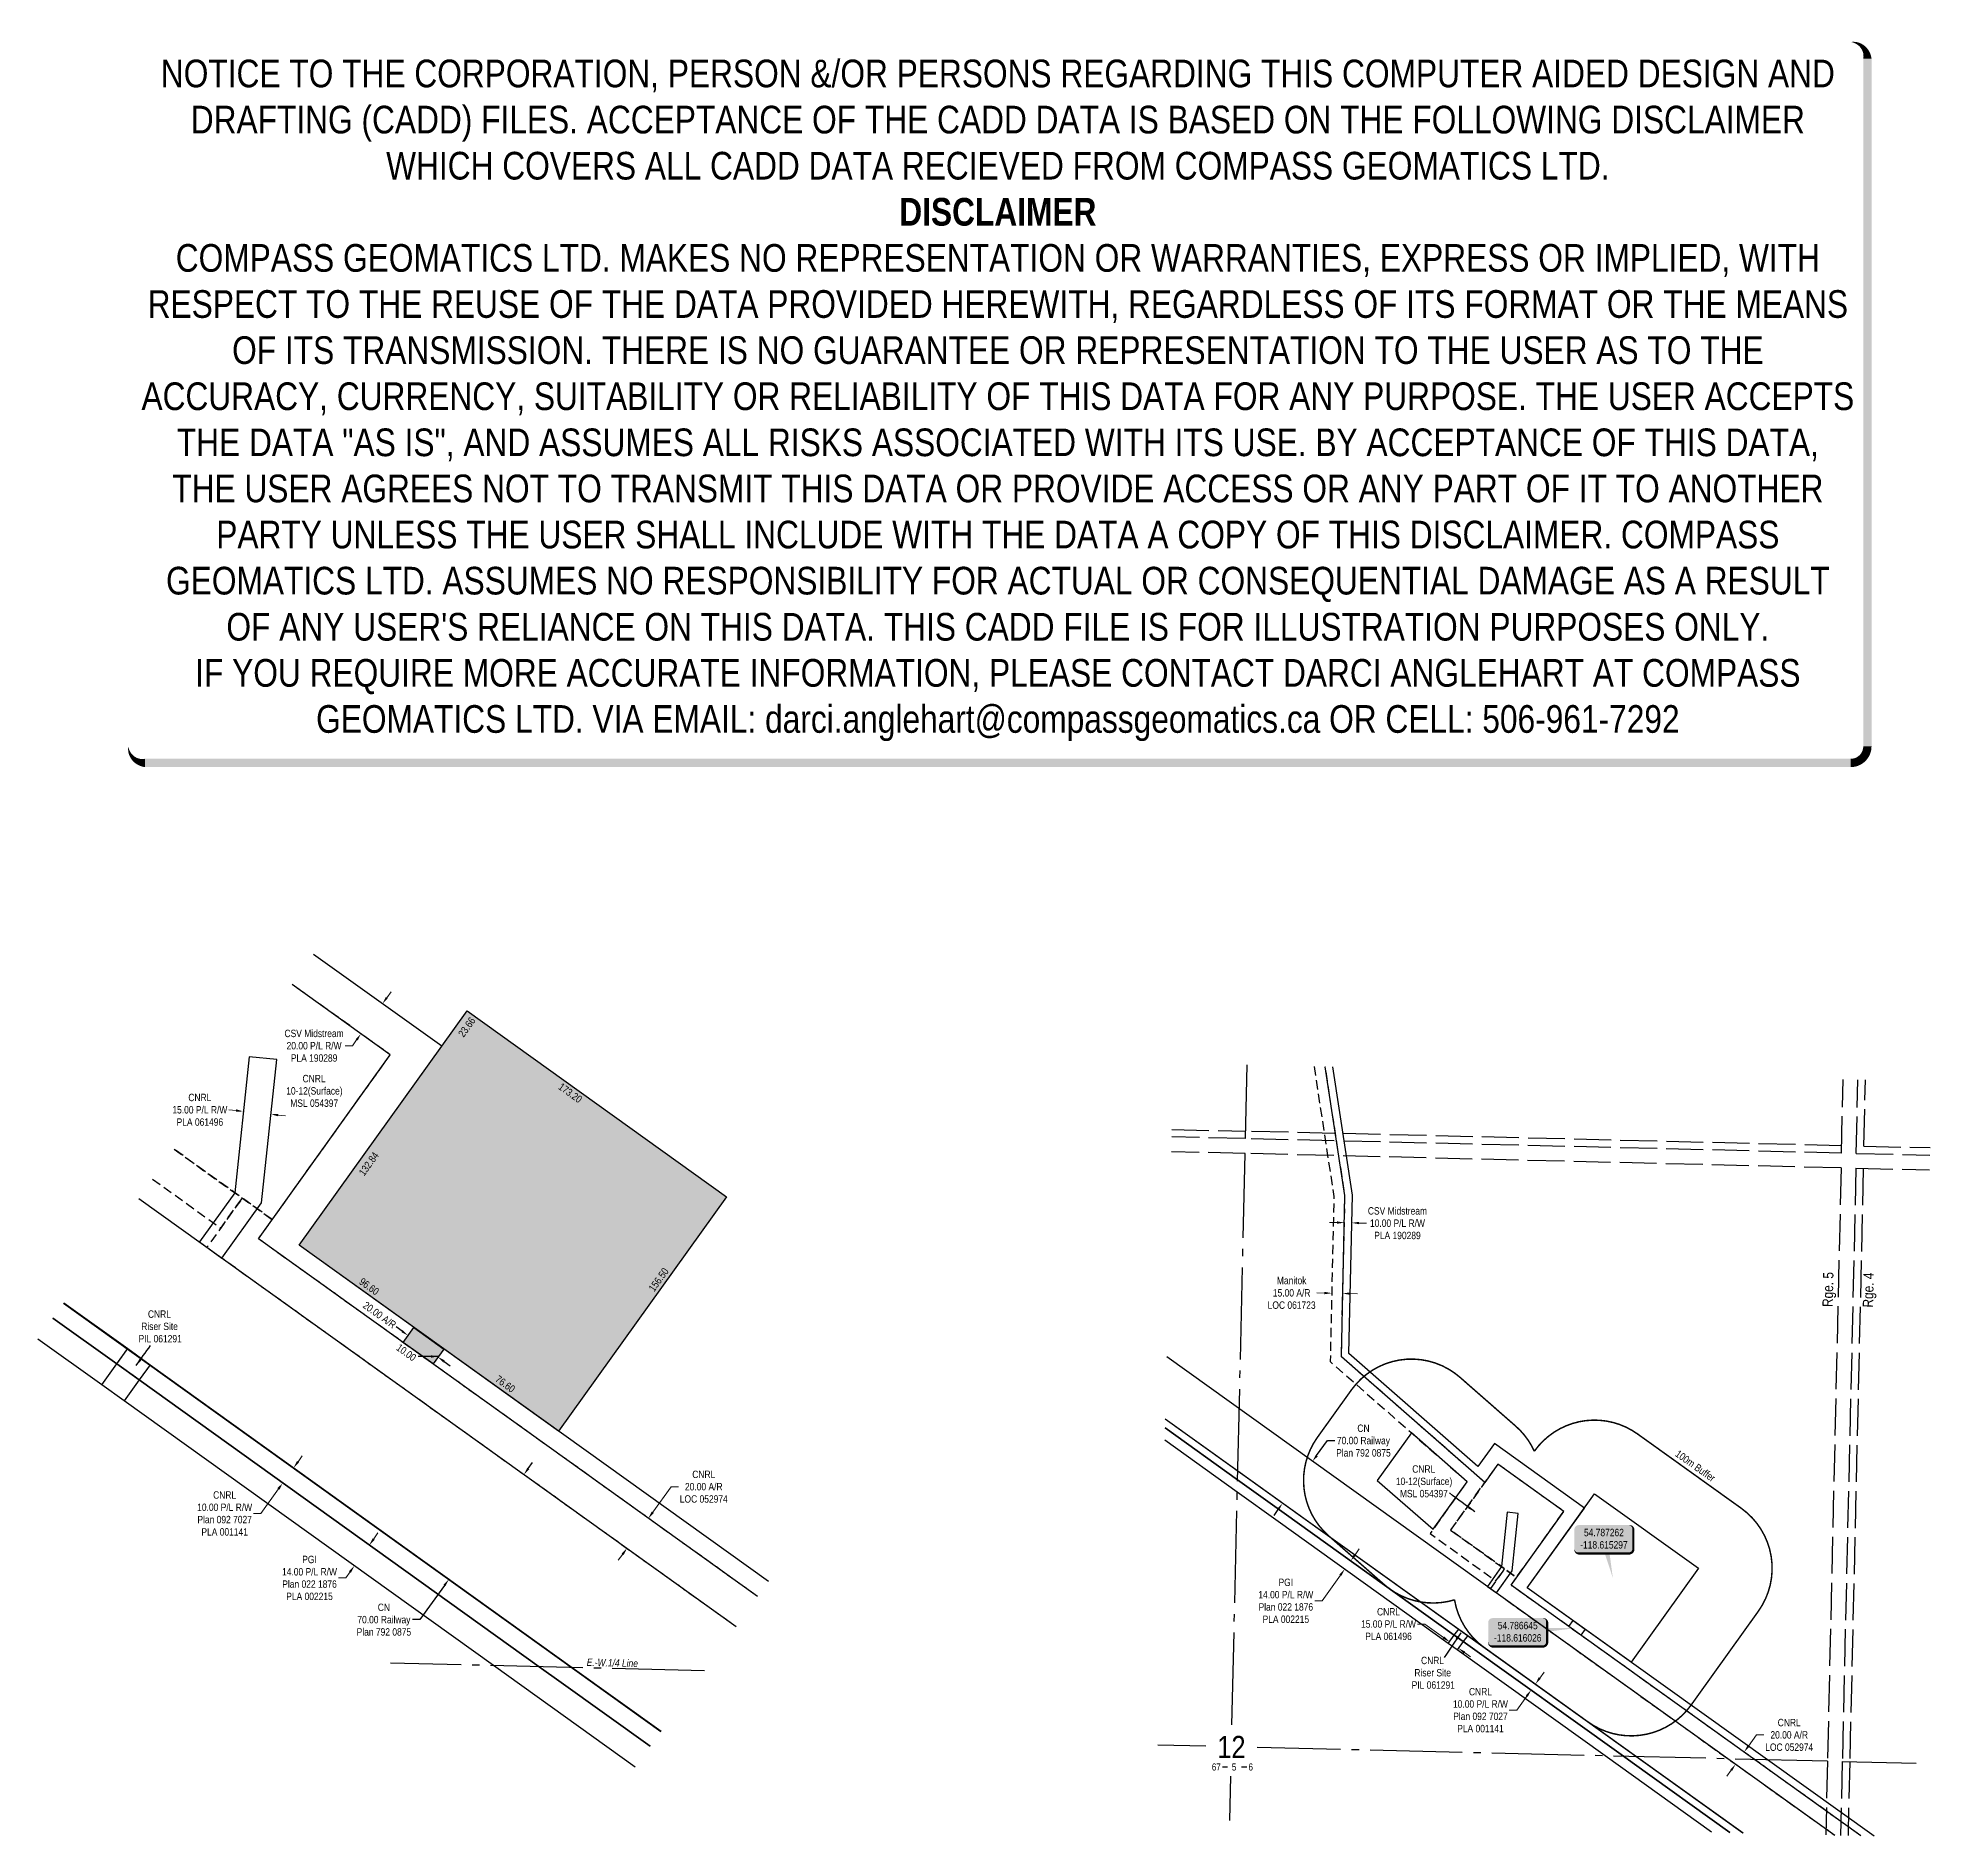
# Model space of a CAD drawing. Extents: x 393996 to 396561, y 6071965 to 6074402.
import ezdxf
from ezdxf.enums import TextEntityAlignment as Align

# ---------------------------------------------------------------- set-up
doc = ezdxf.new("R2010")
doc.units = 0
doc.header["$LTSCALE"] = 5
doc.header["$PDSIZE"] = 0.5
for name, pattern in [('foc-ACCESSROAD', [3.75, 2.5, -1.25]), ('foc-QUARTERLINE', [33, 25, -3, 2, -3]), ('foc-TIELINE', [1.875, 1.25, -0.625]), ('foc-UNSURVEYED', [12.5, 10, -2.5])]:
    doc.linetypes.add(name, pattern=pattern)
doc.layers.get('Defpoints').update_dxf_attribs({"color": 9})
for name, color, linetype in [('10', 1, 'Continuous'), ('9', 3, 'Continuous'), ('C-AR', 13, 'foc-ACCESSROAD'), ('C-RW', 13, 'Continuous'), ('C-WS', 13, 'foc-ACCESSROAD'), ('D-TXT', 6, 'Continuous'), ('DETAIL-T', 7, 'Continuous'), ('F-AR', 190, 'foc-ACCESSROAD'), ('F-RW', 190, 'Continuous'), ('L-BD', 7, 'Continuous'), ('L-QSEC', 8, 'foc-QUARTERLINE'), ('L-TITLEDB', 4, 'Continuous'), ('L-TITLEDB-T', 4, 'Continuous'), ('L-USEC', 7, 'foc-UNSURVEYED'), ('P-BUFFER-YELLOW', 50, 'foc-TIELINE'), ('P-BUFFER-YELLOW-T', 50, 'Continuous'), ('P-PROPOSED', 10, 'Continuous'), ('P-PROPOSED-H', 21, 'Continuous'), ('P-TXT', 4, 'Continuous')]:
    doc.layers.add(name, color=color, linetype=linetype)
for name, color, linetype, lineweight in [('C-AR-T', 13, 'Continuous', 9), ('C-RW-T', 13, 'Continuous', 9), ('C-WS-T', 13, 'Continuous', 9), ('F-AR-T', 190, 'Continuous', 9), ('F-RW-T', 190, 'Continuous', 9)]:
    doc.layers.add(name, color=color, linetype=linetype, lineweight=lineweight)
doc.layers.add('DISCLAIMER', color=7, linetype='Continuous', plot=False)
doc.layers.add('P-TEMP-BLUE-H', color=7, linetype='Continuous', true_color=0x99e6ff)
doc.styles.add('80', font='ARIALN.TTF', dxfattribs={"height": 10})
doc.styles.add('80CG', font='ARIALN.TTF', dxfattribs={"height": 10})
doc.styles.add('80L', font='ARIALN.TTF', dxfattribs={"height": 10})
doc.styles.add('SIMPLEX', font='ARIALN.TTF')
doc.dimstyles.new('Compass 5 000', dxfattribs={"dimscale": 5, "dimtxt": 9, "dimasz": 2, "dimexe": 0.2, "dimexo": 0.0625, "dimgap": 0.5, "dimtad": 0, "dimtih": 1, "dimtoh": 1, "dimzin": 0, "dimdsep": 46, "dimtxsty": '80CG', "dimcen": 0.1, "dimse1": 1, "dimse2": 1, "dimclrd": 256, "dimclrt": 256, "dimaunit": 1, "dimadec": 4, "dimazin": 0, "dimtfac": 0.06, "dimtofl": 0, "dimtmove": 0, "dimatfit": 1, "dimfxl": 0.2, "dimtolj": 1, "dimtzin": 0, "dimlwd": -1, "dimarcsym": 0})

# ---------------------------------------------------------------- blocks, each defined once
blk = doc.blocks.new('*D381')
at = {"layer": 'Defpoints', "color": 0, "transparency": 16777216}
for p in [(395767.1, 6072326.8), (395867.2, 6072272.2), (395859.1, 6072260.8)]:
    blk.add_point(p, dxfattribs=at)
at = {"layer": 'F-RW-T', "color": 255, "transparency": 16777216}
for p, q in [((395781.1, 6072346.3), (395786.9, 6072354.4)), ((395761.2, 6072318.7), (395736.4, 6072284)), ((395736.4, 6072284), (395726.4, 6072284))]:
    blk.add_line(p, q, dxfattribs=at)
for points in [[(395779.7, 6072347.3), (395782.4, 6072345.3), (395775.2, 6072338.2)], [(395759.9, 6072319.6), (395762.6, 6072317.7), (395767.1, 6072326.8)]]:
    blk.add_solid(points, dxfattribs=at)
at = {"layer": 'F-RW-T', "color": 255, "transparency": 16777216, "insert": (395687.3, 6072284), "char_height": 10, "attachment_point": 5, "style": '80CG'}
blk.add_mtext('\\A1;PGI\\P14.00 P/L R/W\\PPlan 022 1876\\PPLA 002215', dxfattribs=at)
blk = doc.blocks.new('*D382')
at = {"layer": 'C-RW-T', "color": 255, "transparency": 16777216}
for p, q in [((396031.4, 6072179.3), (396037.2, 6072187.5)), ((396000.2, 6072135.8), (395990.2, 6072135.8)), ((396013.8, 6072154.8), (396000.2, 6072135.8))]:
    blk.add_line(p, q, dxfattribs=at)
for points in [[(396012.5, 6072155.8), (396015.2, 6072153.9), (396019.7, 6072163)], [(396030, 6072180.3), (396032.8, 6072178.4), (396025.6, 6072171.2)]]:
    blk.add_solid(points, dxfattribs=at)
at = {"layer": 'Defpoints', "color": 0, "transparency": 16777216}
for p in [(395973.7, 6072195.9), (395979.6, 6072204.1), (396019.7, 6072163)]:
    blk.add_point(p, dxfattribs=at)
at = {"layer": 'C-RW-T', "color": 255, "transparency": 16777216, "insert": (395951.1, 6072135.8), "char_height": 10, "attachment_point": 5, "style": '80CG'}
blk.add_mtext('\\A1;CNRL\\P10.00 P/L R/W\\PPlan 092 7027\\PPLA 001141', dxfattribs=at)
blk = doc.blocks.new('*D383')
at = {"layer": 'C-RW-T', "color": 255, "transparency": 16777216}
for p, q in [((395875.6, 6072252.5), (395865.6, 6072252.5)), ((395901, 6072234.3), (395875.6, 6072252.5)), ((395929.5, 6072213.9), (395937.6, 6072208.1))]:
    blk.add_line(p, q, dxfattribs=at)
for points in [[(395902, 6072235.6), (395900, 6072232.9), (395909.1, 6072228.5)], [(395930.4, 6072215.2), (395928.5, 6072212.5), (395921.3, 6072219.7)]]:
    blk.add_solid(points, dxfattribs=at)
at = {"layer": 'Defpoints', "color": 0, "transparency": 16777216}
for p in [(395909.1, 6072228.5), (395911.4, 6072231.5), (395923.6, 6072222.8)]:
    blk.add_point(p, dxfattribs=at)
at = {"layer": 'C-RW-T', "color": 255, "transparency": 16777216, "insert": (395826.5, 6072252.5), "char_height": 10, "attachment_point": 5, "style": '80CG'}
blk.add_mtext('\\A1;CNRL\\P15.00 P/L R/W\\PPLA 061496', dxfattribs=at)
blk = doc.blocks.new('*D385')
at = {"layer": 'Defpoints', "color": 0, "transparency": 16777216}
for p in [(395714.9, 6072478.7), (395723.3, 6072472.7), (395674.1, 6072421.9)]:
    blk.add_point(p, dxfattribs=at)
at = {"layer": 'L-TITLEDB-T', "color": 255, "transparency": 16777216}
for p, q in [((395729.1, 6072480.8), (395743.7, 6072501.2)), ((395743.7, 6072501.2), (395753.7, 6072501.2)), ((395676.7, 6072407.7), (395670.9, 6072399.6))]:
    blk.add_line(p, q, dxfattribs=at)
for points in [[(395727.8, 6072481.8), (395730.5, 6072479.9), (395723.3, 6072472.7)], [(395675.3, 6072408.7), (395678, 6072406.7), (395682.5, 6072415.8)]]:
    blk.add_solid(points, dxfattribs=at)
at = {"layer": 'L-TITLEDB-T', "color": 255, "transparency": 16777216, "insert": (395792.5, 6072501.2), "char_height": 10, "attachment_point": 5, "style": '80CG'}
blk.add_mtext('\\A1;CN\\P70.00 Railway\\PPlan 792 0875', dxfattribs=at)
blk = doc.blocks.new('*D386')
at = {"layer": 'Defpoints', "color": 0, "transparency": 16777216}
for p in [(395766.2, 6072779.7), (395776.3, 6072779.5), (395776.6, 6072796.3)]:
    blk.add_point(p, dxfattribs=at)
at = {"layer": 'F-RW-T', "color": 255, "transparency": 16777216}
for p, q in [((395756.6, 6072796.7), (395746.6, 6072796.9)), ((395786.6, 6072796.1), (395796.6, 6072795.8))]:
    blk.add_line(p, q, dxfattribs=at)
for points in [[(395756.7, 6072798.4), (395756.6, 6072795.1), (395766.6, 6072796.5)], [(395786.7, 6072797.7), (395786.6, 6072794.4), (395776.6, 6072796.3)]]:
    blk.add_solid(points, dxfattribs=at)
at = {"layer": 'F-RW-T', "color": 255, "transparency": 16777216, "insert": (395838.6, 6072795.8), "char_height": 10, "attachment_point": 5, "style": '80CG'}
blk.add_mtext('\\A1;CSV Midstream\\P10.00 P/L R/W\\PPLA 190289', dxfattribs=at)
blk = doc.blocks.new('*D387')
at = {"layer": 'Defpoints', "color": 0, "transparency": 16777216}
for p in [(395749.5, 6072701), (395749.6, 6072702.5), (395764.5, 6072702.1)]:
    blk.add_point(p, dxfattribs=at)
at = {"layer": 'F-AR-T', "color": 255, "transparency": 16777216}
for p, q in [((395739.5, 6072701.2), (395729.5, 6072701.4)), ((395774.5, 6072700.4), (395784.5, 6072700.2))]:
    blk.add_line(p, q, dxfattribs=at)
for points in [[(395739.6, 6072702.8), (395739.5, 6072699.5), (395749.5, 6072701)], [(395774.5, 6072702.1), (395774.5, 6072698.7), (395764.5, 6072700.6)]]:
    blk.add_solid(points, dxfattribs=at)
at = {"layer": 'F-AR-T', "color": 255, "transparency": 16777216, "insert": (395695.2, 6072701.4), "char_height": 10, "attachment_point": 5, "style": '80CG'}
blk.add_mtext('\\A1;Manitok\\P15.00 A/R\\PLOC 061723', dxfattribs=at)
blk = doc.blocks.new('*D392')
at = {"layer": 'C-AR-T', "color": 255, "transparency": 16777216}
for p, q in [((396314.2, 6072087.1), (396325.2, 6072102.3)), ((396325.2, 6072102.3), (396335.2, 6072102.3)), ((396290.9, 6072054.6), (396285.1, 6072046.4))]:
    blk.add_line(p, q, dxfattribs=at)
for points in [[(396312.9, 6072088), (396315.6, 6072086.1), (396308.4, 6072078.9)], [(396289.6, 6072055.5), (396292.3, 6072053.6), (396296.8, 6072062.7)]]:
    blk.add_solid(points, dxfattribs=at)
at = {"layer": 'Defpoints', "color": 0, "transparency": 16777216}
for p in [(396280.7, 6072098.8), (396269.1, 6072082.5), (396308.4, 6072078.9)]:
    blk.add_point(p, dxfattribs=at)
at = {"layer": 'C-AR-T', "color": 255, "transparency": 16777216, "insert": (396369.5, 6072102.3), "char_height": 10, "attachment_point": 5, "style": '80CG'}
blk.add_mtext('\\A1;CNRL\\P20.00 A/R\\PLOC 052974', dxfattribs=at)
blk = doc.blocks.new('*U497')
h = blk.add_hatch(color=254)
edge = h.paths.add_edge_path()
edge.add_line((-34, -20), (34, -20))
edge.add_arc((34, -14), 6, 270, 360)
edge.add_line((40, -14), (40, 12.5))
edge.add_arc((34, 12.5), 6, 0, 90)
edge.add_line((34, 18.5), (-34, 18.5))
edge.add_arc((-34, 12.5), 6, 90, 180)
edge.add_line((-40, 12.5), (-40, -14))
edge.add_arc((-34, -14), 6, 180, 270)
at = {"color": 1, "flags": 128}
blk.add_lwpolyline([(-34, -20, 3, 3, 0), (34, -20, 3, 3, 0.414214), (40, -14, 3, 3, 0), (40, 12.5, 3, 0, 0.414214), (34, 18.5, 0, 0, 0), (-34, 18.5, 0, 0, 0.414214), (-40, 12.5, 0, 0, 0), (-40, -14, 0, 3, 0.414214)], format="xyseb", close=True, dxfattribs=at)
at = {"color": 254, "flags": 128}
blk.add_lwpolyline([(12.2, -53.2, 0, 10, 0), (0, 0, 5, 5, 0)], format="xyseb", dxfattribs=at)
at = {"color": 1, "style": '80'}
blk.add_attdef('ENTER_TEXT_001', (-36, -5), '', height=10, dxfattribs=at)
blk = doc.blocks.new('*U498')
h = blk.add_hatch(color=254)
edge = h.paths.add_edge_path()
edge.add_line((-34, -20), (34, -20))
edge.add_arc((34, -14), 6, 270, 360)
edge.add_line((40, -14), (40, 12.5))
edge.add_arc((34, 12.5), 6, 0, 90)
edge.add_line((34, 18.5), (-34, 18.5))
edge.add_arc((-34, 12.5), 6, 90, 180)
edge.add_line((-40, 12.5), (-40, -14))
edge.add_arc((-34, -14), 6, 180, 270)
at = {"color": 1, "flags": 128}
blk.add_lwpolyline([(-34, -20, 3, 3, 0), (34, -20, 3, 3, 0.414214), (40, -14, 3, 3, 0), (40, 12.5, 3, 0, 0.414214), (34, 18.5, 0, 0, 0), (-34, 18.5, 0, 0, 0.414214), (-40, 12.5, 0, 0, 0), (-40, -14, 0, 3, 0.414214)], format="xyseb", close=True, dxfattribs=at)
at = {"color": 254, "flags": 128}
blk.add_lwpolyline([(80.5, 5.2, 0, 10, 0), (0, 0, 5, 5, 0)], format="xyseb", dxfattribs=at)
at = {"color": 1, "style": '80'}
blk.add_attdef('ENTER_TEXT_001', (-36, -5), '', height=10, dxfattribs=at)
blk = doc.blocks.new('*D525')
at = {"layer": 'C-RW-T', "transparency": 16777216}
for p, q in [((394348.6, 6072472.6), (394354.4, 6072480.7)), ((394322.2, 6072435.8), (394298.3, 6072402.4)), ((394298.3, 6072402.4), (394288.3, 6072402.4))]:
    blk.add_line(p, q, dxfattribs=at)
for points in [[(394347.2, 6072473.6), (394349.9, 6072471.6), (394342.8, 6072464.5)], [(394320.8, 6072436.7), (394323.5, 6072434.8), (394328, 6072443.9)]]:
    blk.add_solid(points, dxfattribs=at)
at = {"layer": 'Defpoints', "color": 0, "transparency": 16777216}
for p in [(394262.9, 6072521.8), (394248.1, 6072501.2), (394328, 6072443.9)]:
    blk.add_point(p, dxfattribs=at)
at = {"layer": 'C-RW-T', "transparency": 16777216, "insert": (394249.2, 6072402.4), "char_height": 10, "attachment_point": 5, "style": '80CG'}
blk.add_mtext('\\A1;CNRL\\P10.00 P/L R/W\\PPlan 092 7027\\PPLA 001141', dxfattribs=at)
blk = doc.blocks.new('*D526')
at = {"layer": 'C-RW-T', "transparency": 16777216}
for p, q in [((394264.7, 6072948.4), (394254.7, 6072949.5)), ((394321.8, 6072942.4), (394331.8, 6072941.3))]:
    blk.add_line(p, q, dxfattribs=at)
for points in [[(394264.8, 6072950.1), (394264.5, 6072946.8), (394274.6, 6072947.4)], [(394322, 6072944), (394321.6, 6072940.7), (394311.9, 6072943.4)]]:
    blk.add_solid(points, dxfattribs=at)
at = {"layer": 'Defpoints', "color": 0, "transparency": 16777216}
for p in [(394274.6, 6072947.4), (394274.7, 6072947.7), (394311.9, 6072943.7)]:
    blk.add_point(p, dxfattribs=at)
at = {"layer": 'C-RW-T', "transparency": 16777216, "insert": (394215.6, 6072949.5), "char_height": 10, "attachment_point": 5, "style": '80CG', "bg_fill": 3, "box_fill_scale": 1.1, "bg_fill_color": 256, "bg_fill_true_color": 13158600, "bg_fill_transparency": 0}
blk.add_mtext('\\A1;CNRL\\P15.00 P/L R/W\\PPLA 061496', dxfattribs=at)
blk = doc.blocks.new('*D527')
at = {"layer": 'Defpoints', "color": 0, "transparency": 16777216}
for p in [(394368.6, 6072414.8), (394348.2, 6072386.3), (394424.9, 6072331.3)]:
    blk.add_point(p, dxfattribs=at)
at = {"layer": 'F-RW-T', "transparency": 16777216}
for p, q in [((394451.2, 6072367.9), (394457, 6072376)), ((394413.3, 6072315), (394403.3, 6072315)), ((394419.1, 6072323.2), (394413.3, 6072315))]:
    blk.add_line(p, q, dxfattribs=at)
for points in [[(394449.8, 6072368.9), (394452.5, 6072366.9), (394445.4, 6072359.8)], [(394417.8, 6072324.1), (394420.5, 6072322.2), (394424.9, 6072331.3)]]:
    blk.add_solid(points, dxfattribs=at)
at = {"layer": 'F-RW-T', "transparency": 16777216, "insert": (394364.2, 6072315), "char_height": 10, "attachment_point": 5, "style": '80CG'}
blk.add_mtext('\\A1;PGI\\P14.00 P/L R/W\\PPlan 022 1876\\PPLA 002215', dxfattribs=at)
blk = doc.blocks.new('*D528')
at = {"layer": 'Defpoints', "color": 0, "transparency": 16777216}
for p in [(394458.5, 6073096.5), (394429.4, 6073055.8), (394434, 6073052.6)]:
    blk.add_point(p, dxfattribs=at)
at = {"layer": 'F-RW-T', "transparency": 16777216}
for p, q in [((394468.9, 6073101.3), (394474.7, 6073109.5)), ((394422.3, 6073036.3), (394412.3, 6073036.3)), ((394428.1, 6073044.5), (394422.3, 6073036.3))]:
    blk.add_line(p, q, dxfattribs=at)
for points in [[(394467.5, 6073102.3), (394470.3, 6073100.4), (394463.1, 6073093.2)], [(394426.8, 6073045.4), (394429.5, 6073043.5), (394434, 6073052.6)]]:
    blk.add_solid(points, dxfattribs=at)
at = {"layer": 'F-RW-T', "transparency": 16777216, "insert": (394370.4, 6073036.3), "char_height": 10, "attachment_point": 5, "style": '80CG'}
blk.add_mtext('\\A1;CSV Midstream\\P20.00 P/L R/W\\PPLA 190289', dxfattribs=at)
blk = doc.blocks.new('*D529')
at = {"layer": 'Defpoints', "color": 0, "transparency": 16777216}
for p in [(394654.9, 6072455.3), (394731.8, 6072400.1), (394630, 6072258)]:
    blk.add_point(p, dxfattribs=at)
at = {"layer": 'L-TITLEDB-T', "transparency": 16777216}
for p, q in [((394660.7, 6072463.4), (394666.5, 6072471.5)), ((394547.2, 6072305), (394513.8, 6072258.5)), ((394513.8, 6072258.5), (394503.8, 6072258.5))]:
    blk.add_line(p, q, dxfattribs=at)
for points in [[(394659.4, 6072464.4), (394662.1, 6072462.4), (394654.9, 6072455.3)], [(394545.8, 6072306), (394548.5, 6072304), (394553, 6072313.1)]]:
    blk.add_solid(points, dxfattribs=at)
at = {"layer": 'L-TITLEDB-T', "transparency": 16777216, "insert": (394465, 6072258.5), "char_height": 10, "attachment_point": 5, "style": '80CG'}
blk.add_mtext('\\A1;CN\\P70.00 Railway\\PPlan 792 0875', dxfattribs=at)
blk = doc.blocks.new('*D530')
at = {"layer": 'Defpoints', "color": 0, "transparency": 16777216}
for p in [(394498, 6072643.7), (394538.4, 6072614.4), (394538.6, 6072614.6)]:
    blk.add_point(p, dxfattribs=at)
at = {"layer": 'P-TXT', "transparency": 16777216}
for p, q in [((394489.7, 6072649.4), (394481.6, 6072655.2)), ((394546.5, 6072608.6), (394554.7, 6072602.7))]:
    blk.add_line(p, q, dxfattribs=at)
for points in [[(394490.7, 6072650.7), (394488.8, 6072648), (394497.9, 6072643.6)], [(394547.5, 6072609.9), (394545.6, 6072607.2), (394538.4, 6072614.4)]]:
    blk.add_solid(points, dxfattribs=at)
at = {"layer": 'P-TXT', "transparency": 16777216, "insert": (394459.1, 6072671.4), "char_height": 10, "attachment_point": 5, "rotation": 324.3029, "style": '80CG', "bg_fill": 3, "box_fill_scale": 1.1, "bg_fill_color": 256, "bg_fill_true_color": 13158600, "bg_fill_transparency": 0}
blk.add_mtext('\\A1;20.00 A/R', dxfattribs=at)
blk = doc.blocks.new('*D524')
at = {"layer": 'C-AR-T', "transparency": 16777216}
for p, q in [((394829.3, 6072404), (394854.2, 6072438.7)), ((394854.2, 6072438.7), (394864.2, 6072438.7)), ((394788.6, 6072347.2), (394782.7, 6072339))]:
    blk.add_line(p, q, dxfattribs=at)
for points in [[(394828, 6072405), (394830.7, 6072403.1), (394823.5, 6072395.9)], [(394787.2, 6072348.1), (394789.9, 6072346.2), (394794.4, 6072355.3)]]:
    blk.add_solid(points, dxfattribs=at)
at = {"layer": 'Defpoints', "color": 0, "transparency": 16777216}
for p in [(394823.5, 6072395.9), (395015.3, 6072258.4), (394986.2, 6072217.8)]:
    blk.add_point(p, dxfattribs=at)
at = {"layer": 'C-AR-T', "transparency": 16777216, "insert": (394898.5, 6072438.7), "char_height": 10, "attachment_point": 5, "style": '80CG', "bg_fill": 3, "box_fill_scale": 1.1, "bg_fill_color": 256, "bg_fill_true_color": 13158600, "bg_fill_transparency": 0}
blk.add_mtext('\\A1;CNRL\\P20.00 A/R\\PLOC 052974', dxfattribs=at)
blk = doc.blocks.new('Disclaimer_Legal')
at = {"layer": 'DISCLAIMER', "color": 254, "flags": 128}
blk.add_lwpolyline([(-3612.9, -1104.6, 37.5, 37.5, 0), (4096.1, -1104.6, 37.5, 37.5, 0.414214), (4171.1, -1029.6, 37.5, 37.5, 0), (4171.1, 2078.7, 37.5, 0, 0.414214), (4096.1, 2153.7, 0, 0, 0), (-3612.9, 2153.7, 0, 0, 0.414214), (-3687.9, 2078.7, 0, 0, 0), (-3687.9, -1029.6, 0, 37.5, 0.414214)], format="xyseb", close=True, dxfattribs=at)
at = {"layer": 'DISCLAIMER', "color": 254, "insert": (241.6, 533.9), "char_height": 125, "width": 7717.568, "attachment_point": 5, "style": '80'}
blk.add_mtext('NOTICE TO THE CORPORATION, PERSON &/OR PERSONS REGARDING THIS COMPUTER AIDED DESIGN AND DRAFTING (CADD) FILES. ACCEPTANCE OF THE CADD DATA IS BASED ON THE FOLLOWING DISCLAIMER WHICH COVERS ALL CADD DATA RECIEVED FROM COMPASS GEOMATICS LTD.\\P{\\fArial Narrow|b1|i0|c0|p34;DISCLAIMER}\\PCOMPASS GEOMATICS LTD. MAKES NO REPRESENTATION OR WARRANTIES, EXPRESS OR IMPLIED, WITH RESPECT TO THE REUSE OF THE DATA PROVIDED HEREWITH, REGARDLESS OF ITS FORMAT OR THE MEANS OF ITS TRANSMISSION. THERE IS NO GUARANTEE OR REPRESENTATION TO THE USER AS TO THE ACCURACY, CURRENCY, SUITABILITY OR RELIABILITY OF THIS DATA FOR ANY PURPOSE. THE USER ACCEPTS THE DATA "AS IS", AND ASSUMES ALL RISKS ASSOCIATED WITH ITS USE. BY ACCEPTANCE OF THIS DATA, THE USER AGREES NOT TO TRANSMIT THIS DATA OR PROVIDE ACCESS OR ANY PART OF IT TO ANOTHER PARTY UNLESS THE USER SHALL INCLUDE WITH THE DATA A COPY OF THIS DISCLAIMER. COMPASS GEOMATICS LTD. ASSUMES NO RESPONSIBILITY FOR ACTUAL OR CONSEQUENTIAL DAMAGE AS A RESULT OF ANY USER\'S RELIANCE ON THIS DATA. THIS CADD FILE IS FOR ILLUSTRATION PURPOSES ONLY.\\PIF YOU REQUIRE MORE ACCURATE INFORMATION, PLEASE CONTACT DARCI ANGLEHART AT COMPASS GEOMATICS LTD. VIA EMAIL: darci.anglehart@compassgeomatics.ca OR CELL: 506-961-7292', dxfattribs=at)

msp = doc.modelspace()

# ---------------------------------------------------------------- hatches: boundary and pattern name
at = {"layer": 'P-PROPOSED-H'}
h = msp.add_hatch(color=256, dxfattribs=at)
h.dxf.hatch_style = 1
h.paths.add_polyline_path([(394701.807, 6072513.824), (394350.122, 6072765.855), (394577.81, 6073083.646), (394929.496, 6072831.615)])
h = msp.add_hatch(color=256, dxfattribs=at)
h.dxf.hatch_style = 1
h.paths.add_polyline_path([(394546.259, 6072625.296), (394531.682, 6072605.008), (394491.071, 6072634.111), (394505.648, 6072654.399)])

# ---------------------------------------------------------------- linework, layer by layer
at = {"layer": '9', "color": 255}
for p, q in [((395608.484, 6072058.366), (395601.28, 6072058.366)), ((395634.26, 6072058.366), (395627.057, 6072058.366))]:
    msp.add_line(p, q, dxfattribs=at)
at = {"layer": 'C-AR', "flags": 128}
msp.add_lwpolyline([(394971.475, 6072289.836), (394294.961, 6072774.651), (394313.652, 6072800.737), (394273.044, 6072829.846), (394225.251, 6072763.14), (394942.365, 6072249.23)], dxfattribs=at)
at = {"layer": 'C-AR', "color": 255, "flags": 128}
msp.add_lwpolyline([(396466.682, 6071965.508), (395992.481, 6072305.338), (395999.959, 6072315.776), (395983.71, 6072327.424), (395964.586, 6072300.732), (396431.158, 6071966.369)], dxfattribs=at)
at = {"layer": 'C-RW', "flags": 128}
msp.add_lwpolyline([(394245.559, 6072748.591), (394299.108, 6072823.332), (394319.759, 6073017.566), (394282.502, 6073021.526), (394262.891, 6072837.12), (394215.098, 6072770.415)], close=True, dxfattribs=at)
at = {"layer": 'C-RW'}
for points in [[(394031.216, 6072687.816), (394117.785, 6072625.849), (394148.203, 6072604.063), (394720.003, 6072193.627), (394840.557, 6072107.223)], [(394826.001, 6072086.919), (394705.411, 6072173.357), (394675.614, 6072194.703), (394133.401, 6072583.364), (394102.964, 6072605.186), (394016.44, 6072667.203)]]:
    msp.add_lwpolyline(points, dxfattribs=at)
msp.add_lwpolyline([(394133.397, 6072583.368), (394113.068, 6072554.858), (394082.552, 6072576.714), (394102.964, 6072605.186), (394117.784, 6072625.845), (394148.201, 6072604.056), (394133.397, 6072583.368)], close=True, dxfattribs=at)
at = {"layer": 'C-RW', "color": 255}
for points in [[(395523.867, 6072530.622), (395622.223, 6072460.137), (395690.792, 6072410.999), (395921.583, 6072245.795), (395933.755, 6072237.077), (396162.561, 6072072.841), (396306.912, 6071969.382)], [(396289.143, 6071969.813), (396156.722, 6072064.73), (396144.799, 6072073.272), (395927.832, 6072228.794), (395915.653, 6072237.527), (395684.961, 6072402.876), (395621.943, 6072448.036), (395523.586, 6072518.513)]]:
    msp.add_lwpolyline(points, dxfattribs=at)
at = {"layer": 'C-RW', "color": 255, "flags": 128}
msp.add_lwpolyline([(395972.712, 6072294.91), (395994.14, 6072324.817), (396002.403, 6072402.54), (395987.495, 6072404.125), (395979.647, 6072330.335), (395960.523, 6072303.643)], close=True, dxfattribs=at)
at = {"layer": 'C-RW', "color": 255}
msp.add_lwpolyline([(395927.831, 6072228.796), (395919.696, 6072217.388), (395907.485, 6072226.134), (395915.653, 6072237.527), (395921.583, 6072245.793), (395933.754, 6072237.074), (395927.831, 6072228.796)], close=True, dxfattribs=at)
at = {"layer": 'C-WS', "flags": 128}
msp.add_lwpolyline([(394180.552, 6072896.146), (394313.652, 6072800.737), (394473.696, 6073024.115), (394340.648, 6073119.487)], dxfattribs=at)
at = {"layer": 'C-WS'}
msp.add_lwpolyline([(394148.201, 6072604.056), (394133.397, 6072583.368), (394102.964, 6072605.186), (394117.784, 6072625.845), (394148.201, 6072604.056)], close=True, dxfattribs=at)
at = {"layer": 'C-WS', "color": 255, "flags": 128}
msp.add_lwpolyline([(395910.59, 6072379.839), (395999.959, 6072315.776), (396064.001, 6072405.161), (395974.631, 6072469.223)], close=True, dxfattribs=at)
at = {"layer": 'C-WS', "color": 255}
msp.add_lwpolyline([(395933.754, 6072237.074), (395927.831, 6072228.796), (395915.653, 6072237.527), (395921.583, 6072245.793), (395933.754, 6072237.074)], close=True, dxfattribs=at)
at = {"layer": 'Defpoints', "flags": 128}
msp.add_lwpolyline([(396155.275, 6072200.961), (396014.553, 6072301.818)], dxfattribs=at)
at = {"layer": 'F-AR', "color": 255, "flags": 128}
msp.add_lwpolyline([(395725.552, 6073008.149), (395752.424, 6072832.186), (395747.469, 6072608.171), (395933.05, 6072445.514), (395882.697, 6072375.235), (395972.067, 6072311.172), (395983.71, 6072327.424), (395910.59, 6072379.839), (395956.932, 6072444.52), (395762.614, 6072614.835), (395767.444, 6072833.16), (395740.777, 6073007.78)], dxfattribs=at)
at = {"layer": 'F-AR', "flags": 128}
msp.add_lwpolyline([(394151.444, 6072855.539), (394243.945, 6072789.232), (394273.044, 6072829.846), (394180.552, 6072896.146)], dxfattribs=at)
at = {"layer": 'F-RW', "flags": 128}
for points in [[(394986.031, 6072310.139), (394350.122, 6072765.855), (394543.402, 6073035.621), (394369.757, 6073160.094)], [(394971.475, 6072289.836), (394294.961, 6072774.651), (394473.696, 6073024.115), (394340.648, 6073119.487)]]:
    msp.add_lwpolyline(points, dxfattribs=at)
at = {"layer": 'F-RW', "color": 255, "flags": 128}
for points in [[(396466.682, 6071965.508), (395992.481, 6072305.338), (396064.001, 6072405.161), (395974.648, 6072469.211), (395956.942, 6072444.511), (395762.614, 6072614.835), (395767.444, 6072833.16), (395740.777, 6073007.78)], [(396484.444, 6071965.077), (396014.553, 6072301.818), (396091.894, 6072409.765), (395970.047, 6072497.108), (395947.687, 6072465.915), (395772.711, 6072619.278), (395777.457, 6072833.809), (395750.926, 6073007.534)]]:
    msp.add_lwpolyline(points, dxfattribs=at)
at = {"layer": 'F-RW'}
for points in [[(394016.44, 6072667.203), (394102.964, 6072605.186), (394133.397, 6072583.368), (394675.615, 6072194.703), (394705.41, 6072173.352), (394825.998, 6072086.914)], [(394805.574, 6072058.426), (394613.382, 6072196.212), (394113.068, 6072554.858), (394082.552, 6072576.714), (393996.034, 6072638.736)]]:
    msp.add_lwpolyline(points, dxfattribs=at)
at = {"layer": 'F-RW', "color": 255}
for points in [[(396264.207, 6071970.417), (396119.897, 6072073.876), (395919.696, 6072217.388), (395907.485, 6072226.134), (395676.775, 6072391.521), (395621.551, 6072431.098), (395523.194, 6072501.573)], [(395523.586, 6072518.512), (395621.943, 6072448.036), (395684.955, 6072402.881), (395915.653, 6072237.527), (395927.831, 6072228.796), (396144.799, 6072073.272), (396156.722, 6072064.728), (396289.137, 6071969.813)]]:
    msp.add_lwpolyline(points, dxfattribs=at)
at = {"layer": 'L-QSEC', "color": 255, "flags": 128}
for points in [[(395632.651, 6072910.409), (395634.966, 6073010.345)], [(395614.258, 6072116.168), (395632.185, 6072890.302)], [(395579.067, 6072087.023), (395513.631, 6072088.612)], [(396421.318, 6072066.574), (395648.303, 6072085.342)], [(396441.426, 6072066.134), (396541.365, 6072063.952)], [(395611.25, 6071986.25), (395612.638, 6072046.213)]]:
    msp.add_lwpolyline(points, dxfattribs=at)
at = {"layer": 'L-QSEC', "flags": 128}
msp.add_lwpolyline([(394899.406, 6072189.309), (394473.856, 6072199.642)], dxfattribs=at)
at = {"layer": 'L-TITLEDB', "flags": 128}
for points in [[(394132.736, 6072829.44), (394942.365, 6072249.23)], [(394030.856, 6072687.315), (394840.477, 6072107.111)]]:
    msp.add_lwpolyline(points, dxfattribs=at)
at = {"layer": 'L-TITLEDB', "color": 255, "flags": 128}
for points in [[(395525.824, 6072615.165), (396431.158, 6071966.369)], [(395523.863, 6072530.483), (396306.825, 6071969.384)]]:
    msp.add_lwpolyline(points, dxfattribs=at)
at = {"layer": 'L-USEC', "color": 255, "flags": 128}
for points in [[(396440.255, 6072890.81), (396442.552, 6072990.772)], [(396460.362, 6072890.348), (396462.658, 6072990.284)], [(396470.642, 6072900.199), (396472.707, 6072990.041)], [(395632.673, 6072910.409), (395532.718, 6072912.835)], [(395532.95, 6072922.884), (395632.884, 6072920.458)], [(396440.28, 6072890.809), (395632.673, 6072910.409)], [(396440.486, 6072900.859), (395632.884, 6072920.458)], [(395632.185, 6072890.302), (395532.252, 6072892.728)], [(396439.792, 6072870.703), (395632.185, 6072890.302)], [(396460.338, 6072890.349), (396560.277, 6072888.169)], [(396470.641, 6072900.178), (396560.508, 6072898.217)], [(396439.792, 6072870.703), (396421.318, 6072066.574)], [(396459.9, 6072870.241), (396441.425, 6072066.112)], [(396469.948, 6072870.045), (396451.474, 6072065.915)], [(396459.9, 6072870.241), (396559.816, 6072868.061)], [(396421.318, 6072066.574), (396419.023, 6071966.663)], [(396441.425, 6072066.112), (396439.13, 6071966.176)], [(396451.474, 6072065.915), (396449.178, 6071965.932)]]:
    msp.add_lwpolyline(points, dxfattribs=at)
at = {"layer": 'P-BUFFER-YELLOW', "ltscale": 2, "const_width": 2, "flags": 128}
msp.add_lwpolyline([(395915.951, 6072285.382, 0.19850148), (395956.325, 6072220.566), (396097.051, 6072119.715, 0.41424551), (396236.539, 6072142.748), (396327.648, 6072269.912, 0.41418162), (396304.618, 6072409.384), (396163.891, 6072510.234, 0.41424551), (396024.404, 6072487.202), (396024.099, 6072486.776, 0.10681016), (395998.938, 6072520.688), (395923.402, 6072586.894, 0.4432088), (395776.254, 6072569.939), (395730.039, 6072505.436, 0.38580086), (395745.409, 6072372.042), (395820.946, 6072305.836, 0.25940045)], format="xyb", close=True, dxfattribs=at)
at = {"layer": 'P-PROPOSED', "flags": 128}
for points in [[(394701.807, 6072513.824), (394350.122, 6072765.855), (394577.81, 6073083.646), (394929.496, 6072831.615), (394701.807, 6072513.824)], [(396155.28, 6072200.968), (396014.553, 6072301.818), (396105.663, 6072428.982), (396246.389, 6072328.132), (396155.28, 6072200.968)]]:
    msp.add_lwpolyline(points, dxfattribs=at)
for points in [[(394546.259, 6072625.296), (394531.682, 6072605.008), (394491.071, 6072634.111), (394505.648, 6072654.399)], [(396093.037, 6072245.573), (396087.204, 6072237.455), (396070.954, 6072249.101), (396076.787, 6072257.219)]]:
    msp.add_lwpolyline(points, close=True, dxfattribs=at)
at = {"layer": 'P-TEMP-BLUE-H', "flags": 128}
msp.add_lwpolyline([(395933.05, 6072445.514), (395857.513, 6072511.72), (395811.298, 6072447.216), (395886.835, 6072381.01), (395933.05, 6072445.514)], dxfattribs=at)

# ---------------------------------------------------------------- block references
at = {"layer": 'DETAIL-T', "color": 2}
ref = msp.add_blockref('*U497', (396118.308, 6072368.182), dxfattribs=at)
ref.add_attrib('ENTER_TEXT_001', '54.787262', (396091.306, 6072371.6), dxfattribs={"layer": '0', "color": 1, "height": 10, "style": '80'})
ref.add_attrib('ENTER_TEXT_002', '-118.615297', (396086.231, 6072354.893), dxfattribs={"layer": '0', "color": 1, "height": 10, "style": '80'})
ref = msp.add_blockref('*U498', (396001.525, 6072242.108), dxfattribs=at)
ref.add_attrib('ENTER_TEXT_001', '54.786645', (395974.458, 6072245.527), dxfattribs={"layer": '0', "color": 1, "height": 10, "style": '80'})
ref.add_attrib('ENTER_TEXT_002', '-118.616026', (395969.448, 6072228.819), dxfattribs={"layer": '0', "color": 1, "height": 10, "style": '80'})
at = {"layer": 'DISCLAIMER', "xscale": 0.299887587, "yscale": 0.299887587, "zscale": 0.299887587}
msp.add_blockref('Disclaimer_Legal', (395224.582, 6073750.878), dxfattribs=at)

# ---------------------------------------------------------------- texts
at = {"layer": '10', "color": 255, "style": 'SIMPLEX'}
msp.add_text('12', height=29.9888, dxfattribs=at).set_placement((395613.564, 6072086.186), align=Align.MIDDLE)
at = {"layer": '10', "color": 255, "style": '80L'}
msp.add_text('67', height=9.4964, dxfattribs=at).set_placement((395599.135, 6072058.828), align=Align.MIDDLE_RIGHT)
msp.add_text('5', height=9.496, dxfattribs=at).set_placement((395617.185, 6072058.828), align=Align.MIDDLE_CENTER)
msp.add_text('6', height=9.496, dxfattribs=at).set_placement((395636.723, 6072058.828), align=Align.MIDDLE_LEFT)
at = {"layer": 'C-WS-T', "insert": (394131.383, 6072677.649), "char_height": 9.99251, "attachment_point": 1, "style": '80L'}
msp.add_mtext_dynamic_manual_height_columns('\\pi13.84;CNRL\\P\\pi4.8089;Riser Site\\P\\pi1.1452;PIL 061291', width=57.8558, gutter_width=50, heights=[0], dxfattribs=at)
at = {"layer": 'C-WS-T', "color": 255, "char_height": 9.99625, "attachment_point": 1, "style": '80L'}
for s, width, insert in [('\\pi22.811;CNRL\\P\\pi0.67787;10-12(Surface)\\P\\pi6.1329;MSL 054397', 75.80941, (395835.826, 6072467.673)), ('\\pi16.321;CNRL\\P\\pi7.2861;Riser Site\\P\\pi3.621;PIL 061291', 62.82834, (395854.234, 6072208.232))]:
    msp.add_mtext_dynamic_manual_height_columns(s, width=width, gutter_width=50, heights=[0], dxfattribs=dict(at, insert=insert))
at = {"layer": 'D-TXT', "color": 255, "char_height": 14, "attachment_point": 1, "rotation": 88.683924, "style": '80L'}
for s, width, insert in [('Rge. 5', 73.75526, (396414.427, 6072682.532)), ('Rge. 4', 63.86109, (396469.126, 6072681.751))]:
    msp.add_mtext_dynamic_manual_height_columns(s, width=width, gutter_width=47.5, heights=[0], dxfattribs=dict(at, insert=insert))
at = {"layer": 'L-BD', "style": '80L'}
for s, rotation, p in [('23.66', 54.3795, (394577.346, 6073061.58)), ('173.20', 324.3732, (394717.595, 6072972.347)), ('132.84', 54.3795, (394444.465, 6072876.32)), ('156.50', 54.3795, (394837.348, 6072719.301)), ('96.60', 324.3732, (394445.094, 6072710.087)), ('10.00', 324.3029, (394495.343, 6072620.577)), ('76.60', 324.3732, (394629.45, 6072577.971))]:
    msp.add_text(s, height=9.9925, rotation=rotation, dxfattribs=at).set_placement(p, align=Align.MIDDLE)
at = {"layer": 'L-QSEC', "insert": (394739.731, 6072205.867), "char_height": 9.99251, "attachment_point": 1, "rotation": 358.609154, "style": '80L'}
msp.add_mtext_dynamic_manual_height_columns('\\pi0.35195;{\\fArial Narrow|b0|i1|c0|p34;E.-W.1/4 Line}', width=69.22005, gutter_width=50, heights=[0], dxfattribs=at)
at = {"layer": 'P-BUFFER-YELLOW-T', "insert": (396219.887, 6072489.167), "char_height": 10, "attachment_point": 1, "rotation": 324.373215, "style": '80L'}
msp.add_mtext_dynamic_manual_height_columns('100m Buffer', width=62.6648, gutter_width=50, heights=[0], dxfattribs=at)

# ---------------------------------------------------------------- dimensions: what is measured, and where the dimension line sits
at = {"layer": 'C-AR-T'}
dim = msp.add_linear_dim(base=(396308.41, 6072078.931), p1=(396269.083, 6072082.518), p2=(396280.728, 6072098.769), angle=54.373215, text='CNRL\\P20.00 A/R\\PLOC 052974', dimstyle='Compass 5 000', override={"dimclrd": 255, "dimclrt": 255, "dimtfill": 0}, dxfattribs=at)
dim.commit()
dim.dimension.update_dxf_attribs({"geometry": '*D392', "text_midpoint": (396369.474, 6072102.336), "dimtype": 161})
at = {"layer": 'C-RW-T'}
dim = msp.add_linear_dim(base=(394327.994, 6072443.88), p1=(394262.852, 6072521.768), p2=(394248.081, 6072501.162), angle=234.366855, text='CNRL\\P10.00 P/L R/W\\PPlan 092 7027\\PPLA 001141', dimstyle='Compass 5 000', dxfattribs=at)
dim.commit()
dim.dimension.update_dxf_attribs({"geometry": '*D525', "text_midpoint": (394249.194, 6072402.427), "dimtype": 161})
for base, p1, p2, angle, text, picture, middle in [((395909.147, 6072228.453), (395923.559, 6072222.805), (395911.366, 6072231.547), 144.362917, 'CNRL\\P15.00 P/L R/W\\PPLA 061496', '*D383', (395826.465, 6072252.538)), ((396019.659, 6072162.973), (395979.632, 6072204.147), (395973.721, 6072195.901), 234.366855, 'CNRL\\P10.00 P/L R/W\\PPlan 092 7027\\PPLA 001141', '*D382', (395951.128, 6072135.844))]:
    dim = msp.add_linear_dim(base=base, p1=p1, p2=p2, angle=angle, text=text, dimstyle='Compass 5 000', override={"dimclrd": 255, "dimclrt": 255}, dxfattribs=at)
    dim.commit()
    dim.dimension.update_dxf_attribs({"geometry": picture, "text_midpoint": middle, "dimtype": 161})
at = {"layer": 'F-AR-T'}
dim = msp.add_aligned_dim(p1=(395764.545, 6072702.149), p2=(395749.555, 6072702.478), distance=1.523, text='Manitok\\P15.00 A/R\\PLOC 061723', dimstyle='Compass 5 000', override={"dimclrd": 255, "dimclrt": 255}, dxfattribs=at)
dim.commit()
dim.dimension.update_dxf_attribs({"geometry": '*D387', "text_midpoint": (395695.225, 6072701.394)})
at = {"layer": 'F-RW-T'}
for base, p1, p2, angle, text, picture, middle in [((395776.623, 6072796.286), (395766.246, 6072779.673), (395776.253, 6072779.453), 358.740051, 'CSV Midstream\\P10.00 P/L R/W\\PPLA 190289', '*D386', (395838.579, 6072795.846)), ((395767.076, 6072326.788), (395867.235, 6072272.23), (395859.07, 6072260.841), 234.364636, 'PGI\\P14.00 P/L R/W\\PPlan 022 1876\\PPLA 002215', '*D381', (395687.311, 6072283.993))]:
    dim = msp.add_linear_dim(base=base, p1=p1, p2=p2, angle=angle, text=text, dimstyle='Compass 5 000', override={"dimclrd": 255, "dimclrt": 255}, dxfattribs=at)
    dim.commit()
    dim.dimension.update_dxf_attribs({"geometry": picture, "text_midpoint": middle, "dimtype": 161})
dim = msp.add_linear_dim(base=(394424.946, 6072331.291), p1=(394368.633, 6072414.751), p2=(394348.228, 6072386.287), angle=234.364636, text='PGI\\P14.00 P/L R/W\\PPlan 022 1876\\PPLA 002215', dimstyle='Compass 5 000', dxfattribs=at)
dim.commit()
dim.dimension.update_dxf_attribs({"geometry": '*D527', "text_midpoint": (394364.208, 6072315.036), "dimtype": 161})
at = {"layer": 'L-TITLEDB-T'}
dim = msp.add_linear_dim(base=(395723.289, 6072472.714), p1=(395674.101, 6072421.878), p2=(395714.869, 6072478.75), angle=54.365909, text='CN\\P70.00 Railway\\PPlan 792 0875', dimstyle='Compass 5 000', override={"dimclrd": 255, "dimclrt": 255}, dxfattribs=at)
dim.commit()
dim.dimension.update_dxf_attribs({"geometry": '*D385', "text_midpoint": (395792.452, 6072501.165), "dimtype": 161})
dim = msp.add_linear_dim(base=(394654.88, 6072455.268), p1=(394629.952, 6072257.981), p2=(394731.831, 6072400.107), angle=54.365909, text='CN\\P70.00 Railway\\PPlan 792 0875', dimstyle='Compass 5 000', dxfattribs=at)
dim.commit()
dim.dimension.update_dxf_attribs({"geometry": '*D529', "text_midpoint": (394465.044, 6072258.476), "dimtype": 161})

# ---------------------------------------------------------------- leaders
at = {"layer": 'C-WS-T', "path_type": 1}
msp.add_leader([(394129.163, 6072602.805), (394148.757, 6072629.937)], dimstyle='Compass 5 000', dxfattribs=at)
for points in [[(395943.481, 6072404.659), (395908.93, 6072430.181)], [(395924.501, 6072240.685), (395902.036, 6072207.396)]]:
    msp.add_leader(points, dimstyle='Compass 5 000', override={"dimgap": 0.5, "dimtad": 0, "dimclrd": 255}, dxfattribs=at)
at = {"layer": 'L-BD', "path_type": 1}
msp.add_leader([(394538.889, 6072615.295), (394511.472, 6072614.974)], dimstyle='Compass 5 000', override={"dimgap": 0.5, "dimtad": 0}, dxfattribs=at)

# ---------------------------------------------------------------- next in the draw order: dimensions: what is measured, and where the dimension line sits
at = {"layer": 'C-AR-T'}
dim = msp.add_linear_dim(base=(394823.482, 6072395.893), p1=(394986.207, 6072217.811), p2=(395015.311, 6072258.422), angle=54.373215, text='CNRL\\P20.00 A/R\\PLOC 052974', dimstyle='Compass 5 000', override={"dimtfill": 1}, dxfattribs=at)
dim.commit()
dim.dimension.update_dxf_attribs({"geometry": '*D524', "text_midpoint": (394898.483, 6072438.747), "dimtype": 161})
at = {"layer": 'C-RW-T'}
dim = msp.add_aligned_dim(p1=(394311.909, 6072943.73), p2=(394274.65, 6072947.692), distance=0.32, text='CNRL\\P15.00 P/L R/W\\PPLA 061496', dimstyle='Compass 5 000', override={"dimtfill": 1}, dxfattribs=at)
dim.commit()
dim.dimension.update_dxf_attribs({"geometry": '*D526', "text_midpoint": (394215.642, 6072949.489)})
at = {"layer": 'P-TXT'}
dim = msp.add_linear_dim(base=(394538.428, 6072614.397), p1=(394497.99, 6072643.742), p2=(394538.566, 6072614.589), angle=324.302918, text='20.00 A/R', dimstyle='Compass 5 000', override={"dimtoh": 0, "dimtfill": 1}, dxfattribs=at)
dim.commit()
dim.dimension.update_dxf_attribs({"geometry": '*D530', "text_midpoint": (394459.086, 6072671.404), "dimtype": 161})

# ---------------------------------------------------------------- next in the draw order: texts
at = {"layer": 'C-WS-T', "insert": (394331.964, 6072996.83), "char_height": 9.99251, "attachment_point": 1, "style": '80L'}
msp.add_mtext_dynamic_manual_height_columns('\\pi22.817;CNRL\\P\\pi0.69182;10-12(Surface)\\P\\pi6.1448;MSL 054397', width=75.80941, gutter_width=50, heights=[0], dxfattribs=at)

# ---------------------------------------------------------------- next in the draw order: dimensions: what is measured, and where the dimension line sits
at = {"layer": 'F-RW-T'}
dim = msp.add_aligned_dim(p1=(394458.536, 6073096.455), p2=(394429.428, 6073055.847), distance=5.588, text='CSV Midstream\\P20.00 P/L R/W\\PPLA 190289', dimstyle='Compass 5 000', dxfattribs=at)
dim.commit()
dim.dimension.update_dxf_attribs({"geometry": '*D528', "text_midpoint": (394370.356, 6073036.337)})

doc.saveas('drawing.dxf')
